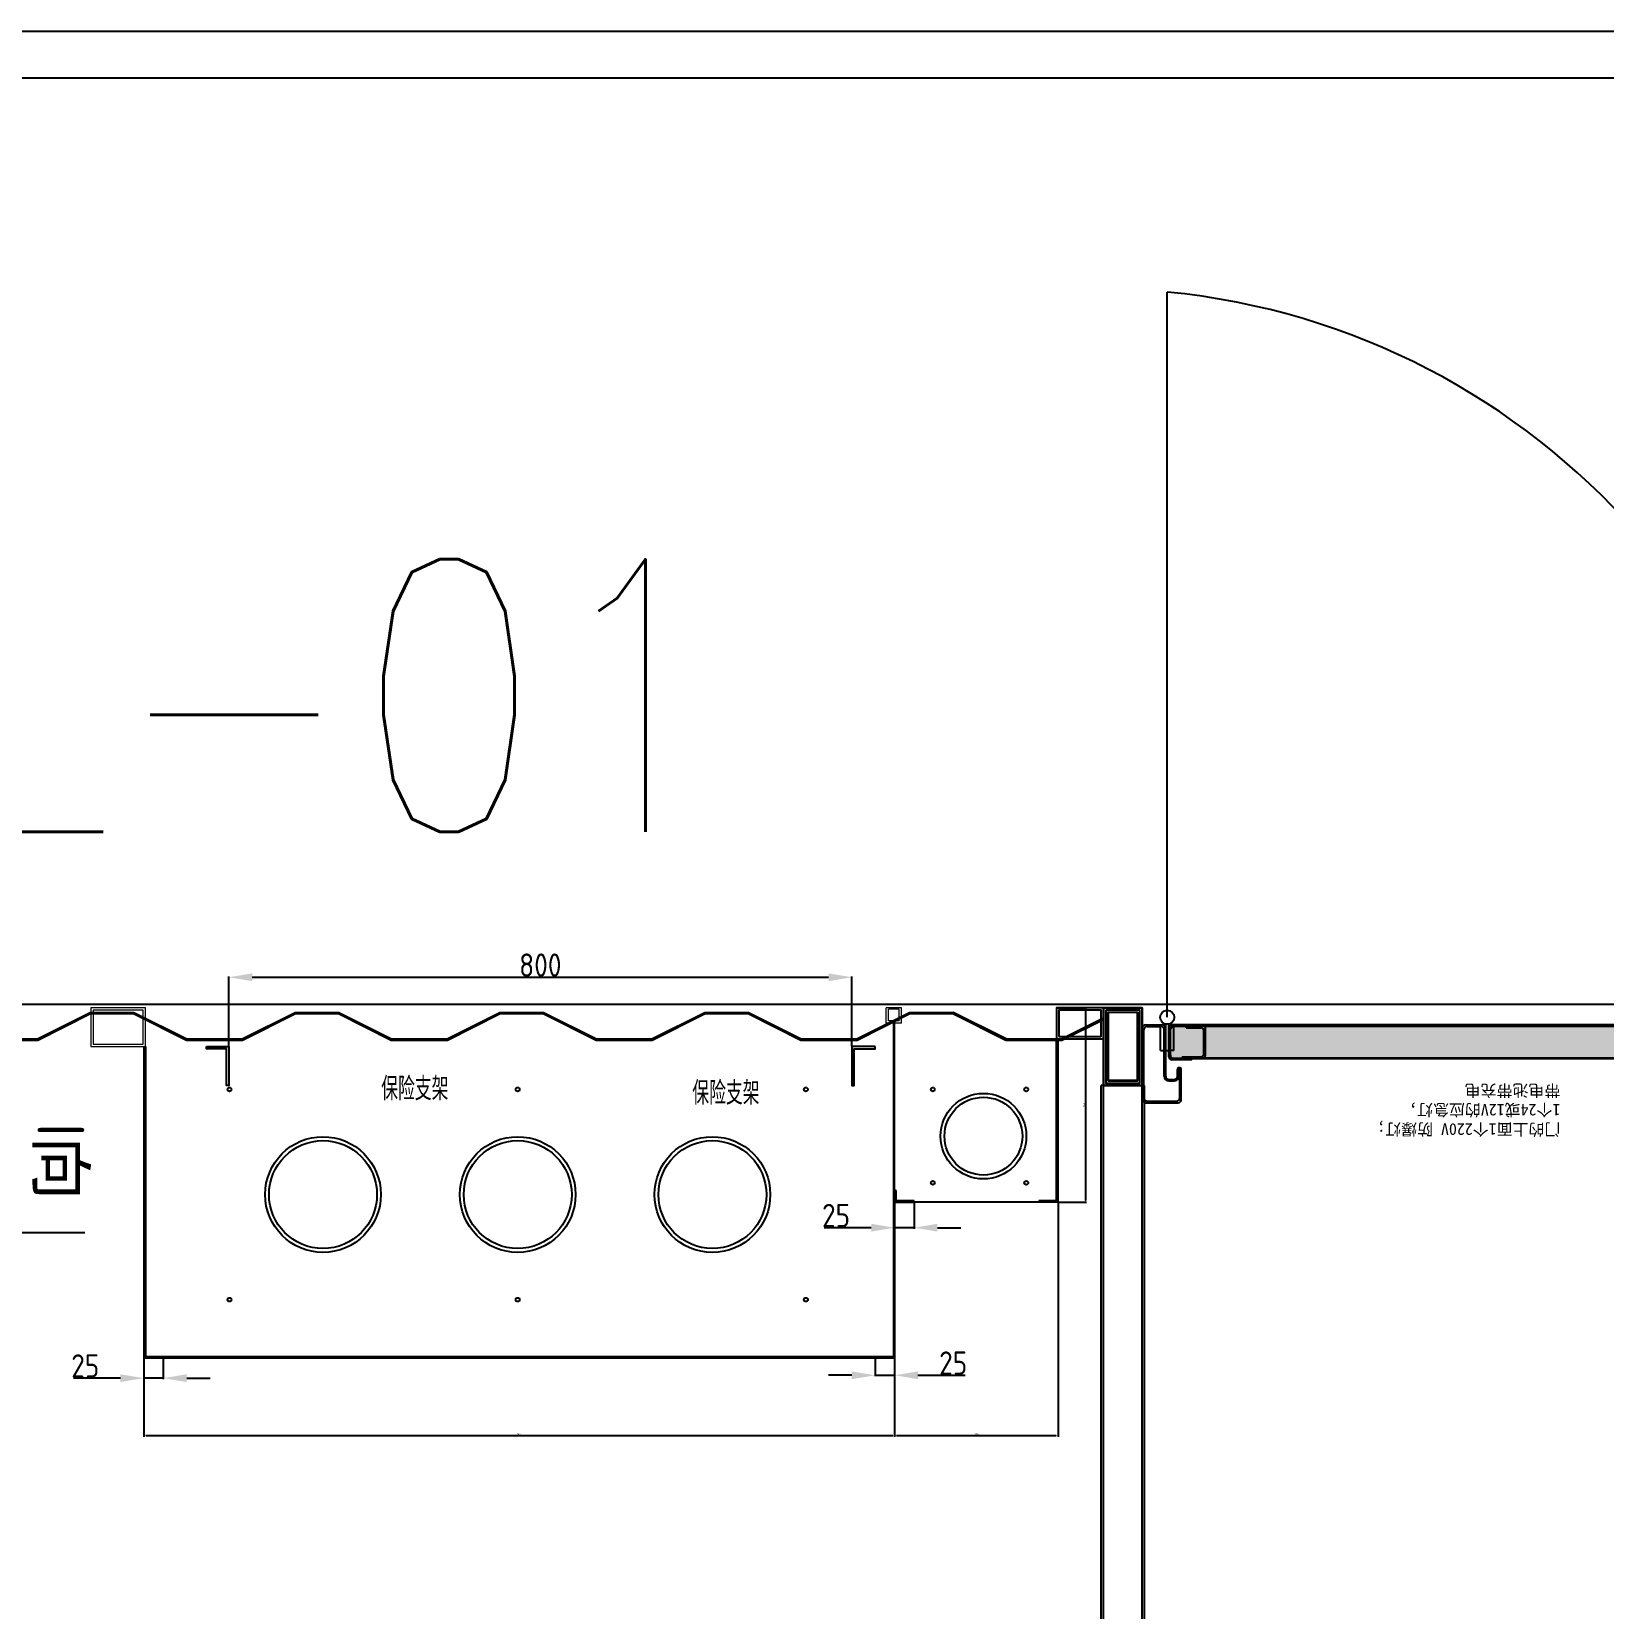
# Model space of a CAD drawing. Extents: x 758840 to 1108724, y -102573 to 143521.
# Drawn here: x 857236 to 859256, y 122005 to 124032 of the extents above; entities that cross this region are included whole.
import ezdxf

# ---------------------------------------------------------------- set-up
doc = ezdxf.new("R2010")
doc.units = 0
doc.header["$LTSCALE"] = 1000
doc.header["$MEASUREMENT"] = 0
for name, color, linetype, lineweight in [('GEN-DC 03', 8, 'Continuous', 0), ('GEN-DC Phantom', 8, 'Continuous', 15), ('GEN-DC 标注', 8, 'Continuous', 0), ('GEN-DC 细实线', 8, 'Continuous', 5)]:
    doc.layers.add(name, color=color, linetype=linetype, lineweight=lineweight)
for name, color, linetype in [('GEN-DC PARTLIST', 8, 'Continuous'), ('GEN-DC 虚线', 8, 'Continuous'), ('室外柴油发电-2层', 241, 'Continuous')]:
    doc.layers.add(name, color=color, linetype=linetype)
doc.styles.add('$0$ARCH-DC$0$STANDARD', font='gbenor.shx', dxfattribs={"bigfont": 'gbcbig.shx'})
doc.styles.add('平面图B$0$HZ', font='romans.shx', dxfattribs={"width": 0.8, "bigfont": 'gbcbig.shx'})
doc.dimstyles.new('$0$ARCH-DC$0$ISO-25', dxfattribs={"dimtxt": 2.5, "dimasz": 2.5, "dimexe": 1.25, "dimexo": 0.625, "dimtad": 1, "dimtxsty": '$0$ARCH-DC$0$STANDARD', "dimcen": 2.5, "dimadec": 0, "dimazin": 0, "dimtfac": 1, "dimtmove": 0, "dimatfit": 3, "dimfxl": 1, "dimarcsym": 0})

# ---------------------------------------------------------------- blocks, each defined once
blk = doc.blocks.new('*D522')
at = {"layer": 'Defpoints', "color": 0, "transparency": 16777216}
for p in [(8433485.6, -3627928.9), (8434449.6, -3627928.9), (8433485.6, -3628028.8)]:
    blk.add_point(p, dxfattribs=at)
at = {"layer": 'GEN-DC 标注', "color": 0, "lineweight": -2, "transparency": 16777216}
for p, q in [((8433485.6, -3627929.5), (8433485.6, -3628030.1)), ((8434449.6, -3627929.5), (8434449.6, -3628030.1)), ((8434447.1, -3628028.8), (8433488.1, -3628028.8))]:
    blk.add_line(p, q, dxfattribs=at)
at = {"layer": 'GEN-DC 标注', "color": 0, "transparency": 16777216}
for points in [[(8433488.1, -3628028.4), (8433488.1, -3628029.2), (8433485.6, -3628028.8)], [(8434447.1, -3628028.4), (8434447.1, -3628029.2), (8434449.6, -3628028.8)]]:
    blk.add_solid(points, dxfattribs=at)
at = {"layer": 'GEN-DC 标注', "color": 0, "transparency": 16777216, "insert": (8433967.6, -3628026.9), "char_height": 2.5, "attachment_point": 5, "style": '$0$ARCH-DC$0$STANDARD'}
blk.add_mtext('964', dxfattribs=at)
blk = doc.blocks.new('*D558')
at = {"layer": 'Defpoints', "color": 0, "transparency": 16777216}
for p in [(8433485.6, -3627928.9), (8433510.6, -3627928.9), (8433485.6, -3627954.8)]:
    blk.add_point(p, dxfattribs=at)
at = {"layer": 'GEN-DC 标注', "color": 0, "lineweight": -2, "transparency": 16777216}
for p, q in [((8433485.6, -3627929.5), (8433485.6, -3627956)), ((8433510.6, -3627929.5), (8433510.6, -3627956)), ((8433455.6, -3627954.8), (8433395.2, -3627954.8)), ((8433510.6, -3627954.8), (8433485.6, -3627954.8)), ((8433540.6, -3627954.8), (8433570.6, -3627954.8))]:
    blk.add_line(p, q, dxfattribs=at)
at = {"layer": 'GEN-DC 标注', "color": 0, "transparency": 16777216}
for points in [[(8433455.6, -3627949.8), (8433455.6, -3627959.8), (8433485.6, -3627954.8)], [(8433540.6, -3627949.8), (8433540.6, -3627959.8), (8433510.6, -3627954.8)]]:
    blk.add_solid(points, dxfattribs=at)
at = {"layer": 'GEN-DC 标注', "color": 0, "transparency": 16777216, "insert": (8433410.4, -3627939.1), "char_height": 30, "attachment_point": 5, "style": '$0$ARCH-DC$0$STANDARD'}
blk.add_mtext('25', dxfattribs=at)
blk = doc.blocks.new('*D559')
at = {"layer": 'Defpoints', "color": 0, "transparency": 16777216}
for p in [(8434424.6, -3627928.9), (8434449.6, -3627928.9), (8434449.6, -3627951.1)]:
    blk.add_point(p, dxfattribs=at)
at = {"layer": 'GEN-DC 标注', "color": 0, "lineweight": -2, "transparency": 16777216}
for p, q in [((8434424.6, -3627929.5), (8434424.6, -3627952.3)), ((8434449.6, -3627929.5), (8434449.6, -3627952.3)), ((8434394.6, -3627951.1), (8434364.6, -3627951.1)), ((8434424.6, -3627951.1), (8434449.6, -3627951.1)), ((8434479.6, -3627951.1), (8434540, -3627951.1))]:
    blk.add_line(p, q, dxfattribs=at)
at = {"layer": 'GEN-DC 标注', "color": 0, "transparency": 16777216}
for points in [[(8434394.6, -3627946.1), (8434394.6, -3627956.1), (8434424.6, -3627951.1)], [(8434479.6, -3627946.1), (8434479.6, -3627956.1), (8434449.6, -3627951.1)]]:
    blk.add_solid(points, dxfattribs=at)
at = {"layer": 'GEN-DC 标注', "color": 0, "transparency": 16777216, "insert": (8434524.8, -3627935.4), "char_height": 30, "attachment_point": 5, "style": '$0$ARCH-DC$0$STANDARD'}
blk.add_mtext('25', dxfattribs=at)
blk = doc.blocks.new('*D560')
at = {"layer": 'Defpoints', "color": 0, "transparency": 16777216}
for p in [(8434449.6, -3627728.9), (8434474.6, -3627728.9), (8434449.6, -3627761.5)]:
    blk.add_point(p, dxfattribs=at)
at = {"layer": 'GEN-DC 标注', "color": 0, "lineweight": -2, "transparency": 16777216}
for p, q in [((8434449.6, -3627729.5), (8434449.6, -3627762.8)), ((8434474.6, -3627729.5), (8434474.6, -3627762.8)), ((8434419.6, -3627761.5), (8434359.2, -3627761.5)), ((8434474.6, -3627761.5), (8434449.6, -3627761.5)), ((8434504.6, -3627761.5), (8434534.6, -3627761.5))]:
    blk.add_line(p, q, dxfattribs=at)
at = {"layer": 'GEN-DC 标注', "color": 0, "transparency": 16777216}
for points in [[(8434419.6, -3627756.5), (8434419.6, -3627766.5), (8434449.6, -3627761.5)], [(8434504.6, -3627756.5), (8434504.6, -3627766.5), (8434474.6, -3627761.5)]]:
    blk.add_solid(points, dxfattribs=at)
at = {"layer": 'GEN-DC 标注', "color": 0, "transparency": 16777216, "insert": (8434374.4, -3627745.9), "char_height": 30, "attachment_point": 5, "style": '$0$ARCH-DC$0$STANDARD'}
blk.add_mtext('25', dxfattribs=at)
blk = doc.blocks.new('*D523')
at = {"layer": 'Defpoints', "color": 0, "transparency": 16777216}
for p in [(8434449.6, -3627726.9), (8434659.6, -3627728.9), (8434449.6, -3628028.8)]:
    blk.add_point(p, dxfattribs=at)
at = {"layer": 'GEN-DC 标注', "color": 0, "lineweight": -2, "transparency": 16777216}
for p, q in [((8434449.6, -3627727.5), (8434449.6, -3628030.1)), ((8434659.6, -3627729.5), (8434659.6, -3628030.1)), ((8434657.1, -3628028.8), (8434452.1, -3628028.8))]:
    blk.add_line(p, q, dxfattribs=at)
at = {"layer": 'GEN-DC 标注', "color": 0, "transparency": 16777216}
for points in [[(8434452.1, -3628028.4), (8434452.1, -3628029.2), (8434449.6, -3628028.8)], [(8434657.1, -3628028.4), (8434657.1, -3628029.2), (8434659.6, -3628028.8)]]:
    blk.add_solid(points, dxfattribs=at)
at = {"layer": 'GEN-DC 标注', "color": 0, "transparency": 16777216, "insert": (8434554.6, -3628026.9), "char_height": 2.5, "attachment_point": 5, "style": '$0$ARCH-DC$0$STANDARD'}
blk.add_mtext('210', dxfattribs=at)
blk = doc.blocks.new('*D542')
at = {"color": 0, "lineweight": -2, "transparency": 16777216}
for p, q in [((8434658.2, -3627478.9), (8434696.1, -3627478.9)), ((8434694.9, -3627726.4), (8434694.9, -3627481.4)), ((8434660.2, -3627728.9), (8434696.1, -3627728.9))]:
    blk.add_line(p, q, dxfattribs=at)
at = {"color": 0, "transparency": 16777216}
for points in [[(8434694.5, -3627481.4), (8434695.3, -3627481.4), (8434694.9, -3627478.9)], [(8434694.5, -3627726.4), (8434695.3, -3627726.4), (8434694.9, -3627728.9)]]:
    blk.add_solid(points, dxfattribs=at)
at = {"layer": 'Defpoints', "color": 0, "transparency": 16777216}
for p in [(8434657.6, -3627478.9), (8434694.9, -3627478.9), (8434659.6, -3627728.9)]:
    blk.add_point(p, dxfattribs=at)
at = {"color": 0, "transparency": 16777216, "insert": (8434693, -3627603.9), "char_height": 2.5, "attachment_point": 5, "rotation": 90, "style": '$0$ARCH-DC$0$STANDARD'}
blk.add_mtext('250', dxfattribs=at)
blk = doc.blocks.new('*D548')
at = {"layer": 'Defpoints', "color": 0, "transparency": 16777216}
for p in [(8434394.7, -3627439.8), (8433594.7, -3627528.9), (8434394.7, -3627528.9)]:
    blk.add_point(p, dxfattribs=at)
at = {"layer": 'GEN-DC 标注', "color": 0, "lineweight": -2, "transparency": 16777216}
for p, q in [((8433594.7, -3627528.3), (8433594.7, -3627438.6)), ((8433624.7, -3627439.8), (8434364.7, -3627439.8)), ((8434394.7, -3627528.3), (8434394.7, -3627438.6))]:
    blk.add_line(p, q, dxfattribs=at)
at = {"layer": 'GEN-DC 标注', "color": 0, "transparency": 16777216}
for points in [[(8433624.7, -3627434.8), (8433624.7, -3627444.8), (8433594.7, -3627439.8)], [(8434364.7, -3627434.8), (8434364.7, -3627444.8), (8434394.7, -3627439.8)]]:
    blk.add_solid(points, dxfattribs=at)
at = {"layer": 'GEN-DC 标注', "color": 0, "transparency": 16777216, "insert": (8433994.7, -3627424.2), "char_height": 30, "attachment_point": 5, "style": '$0$ARCH-DC$0$STANDARD'}
blk.add_mtext('800', dxfattribs=at)
blk = doc.blocks.new('$0$ARCH-DC$0$侧检修门')
at = {"layer": 'GEN-DC Phantom'}
h = blk.add_hatch(dxfattribs=at)
h.set_pattern_fill('AR-RSHKE', color=256, style=0)
h.set_pattern_definition([(7e-15, (5329.214, 23746.666), (25.5, 12), [6, -5, 7, -3, 9, -4]), (7e-15, (5335.214, 23747.166), (25.5, 12), [5, -19, 4, -6]), (7e-15, (5347.214, 23745.916), (25.5, 12), [3, -31]), (90, (5329.214, 23746.666), (-8.5, 12), [11.5, -36.5]), (90, (5335.214, 23746.666), (-8.5, 12), [11.25, -36.75]), (90, (5340.214, 23746.666), (-8.5, 12), [10.5, -37.5]), (90, (5347.214, 23745.916), (-8.5, 12), [11.5, -36.5]), (90, (5350.214, 23745.916), (-8.5, 12), [11.5, -36.5]), (90, (5359.214, 23746.666), (-8.5, 12), [11, -37])])
edge = h.paths.add_edge_path()
edge.add_line((14893.1, 10044.8), (14893.1, 10085.8))
edge.add_line((14893.1, 10085.8), (14109.7, 10085.8))
edge.add_arc((14109.7, 10081.8), 4, 0, 90, ccw=False)
edge.add_line((14113.7, 10081.8), (14113.7, 10044.8))
edge.add_line((14113.7, 10044.8), (14893.1, 10044.8))
for p, q in [((14029.1, 10046.8), (14029.1, 10138.8)), ((14897.1, 10033.1), (14897.1, 9101.4))]:
    blk.add_line(p, q)
for points in [[(14029.1, 10022.8), (14029.1, 10122.8), (13979.1, 10122.8), (13979.1, 10022.8)], [(14023.1, 10028.8), (14023.1, 10116.8), (13985.1, 10116.8), (13985.1, 10028.8)], [(14979.1, 10020.8), (14979.1, 10120.8), (14929.1, 10120.8), (14929.1, 10020.8)], [(14929.1, 10020.8), (14929.1, 10120.8), (14979.1, 10120.8), (14979.1, 10020.8)], [(14973.1, 10026.8), (14973.1, 10114.8), (14935.1, 10114.8), (14935.1, 10026.8)], [(14935.1, 10026.4), (14935.1, 10114.4), (14973.1, 10114.4), (14973.1, 10026.4)]]:
    blk.add_lwpolyline(points, close=True)
blk.add_arc((14987, 10018.9), 921.9, 178.5138, 264.4003)
at = {"layer": 'GEN-DC PARTLIST'}
for p, q in [((14031.1, 10136.8), (14031.1, 10048.8)), ((14033.1, 10142.8), (14075.1, 10142.8)), ((14035.1, 10140.8), (14073.1, 10140.8)), ((14077.1, 10136.8), (14077.1, 10100.3)), ((14079.1, 10138.8), (14079.1, 10100.3)), ((14879.1, 10138.8), (14879.1, 10100.3)), ((14881.1, 10136.8), (14881.1, 10100.3)), ((14925.1, 10142.8), (14883.1, 10142.8)), ((14923.1, 10140.8), (14885.1, 10140.8)), ((14927.1, 10136.8), (14927.1, 10048.8)), ((14929.1, 10138.8), (14929.1, 10046.8)), ((14031.1, 10121.5), (14029.1, 10121.5)), ((14063.1, 10114.8), (14070.1, 10114.8)), ((14895.1, 10114.8), (14888.1, 10114.8)), ((14927.1, 10121.5), (14929.1, 10121.5)), ((14057.1, 10108.8), (14057.1, 10048.8)), ((14059.1, 10108.8), (14059.1, 10046.8)), ((14063.1, 10112.8), (14070.1, 10112.8)), ((14074.1, 10108.8), (14074.1, 10100.3)), ((14076.1, 10108.8), (14076.1, 10100.3)), ((14882.1, 10108.8), (14882.1, 10100.3)), ((14884.1, 10108.8), (14884.1, 10100.3)), ((14895.1, 10112.8), (14888.1, 10112.8)), ((14899.1, 10108.8), (14899.1, 10046.8)), ((14901.1, 10108.8), (14901.1, 10048.8)), ((14065.5, 10083.8), (14065.5, 10046.8)), ((14067.5, 10081.8), (14067.5, 10048.8)), ((14069.5, 10087.8), (14095.9, 10087.8)), ((14070.9, 10086.6), (14865.7, 10086.6)), ((14071.5, 10085.8), (14095.9, 10085.8)), ((14083.7, 10085.8), (14109.7, 10085.8)), ((14083.7, 10083.8), (14083.7, 10085.8)), ((14083.7, 10083.8), (14107.7, 10083.8)), ((14084.7, 10085.8), (14851.9, 10085.8)), ((14095.9, 10087.8), (14095.9, 10085.8)), ((14111.7, 10079.8), (14111.7, 10050.8)), ((14113.7, 10085.8), (14113.7, 10044.8)), ((14847.9, 10081.8), (14847.9, 10044.8)), ((14849.9, 10075.8), (14847.9, 10075.8)), ((14849.9, 10079.8), (14849.9, 10050.8)), ((14877.9, 10085.8), (14851.9, 10085.8)), ((14877.9, 10083.8), (14853.9, 10083.8)), ((14865.7, 10087.8), (14865.7, 10085.8)), ((14865.7, 10087.8), (14891.1, 10087.8)), ((14889.1, 10085.8), (14865.7, 10085.8)), ((14877.9, 10083.8), (14877.9, 10085.8)), ((14888.6, 10075.8), (14888.6, 10044.8)), ((14888.6, 10075.8), (14893.1, 10075.8)), ((14893.1, 10081.8), (14893.1, 10047.8)), ((14895.1, 10083.8), (14895.1, 10046.8)), ((14899.1, 10075.8), (14895.1, 10075.8)), ((14895.1, 10075.8), (14895.1, 10041.8)), ((14899.1, 10075.8), (14899.1, 10041.8)), ((14905.6, 10075.8), (14901.1, 10075.8)), ((14905.6, 10075.8), (14905.6, 10044.8)), ((14031.1, 10054.1), (14029.1, 10054.1)), ((14927.1, 10064.1), (14929.1, 10064.1)), ((14033.1, 10042.8), (14055.1, 10042.8)), ((14035.1, 10044.8), (14053.1, 10044.8)), ((14044.5, 10042.8), (14891.1, 10042.8)), ((14046.5, 10044.8), (14890.1, 10044.8)), ((14088.7, 10044.8), (14088.7, 10046.8)), ((14088.7, 10046.8), (14107.7, 10046.8)), ((14103.7, 10044.8), (14088.7, 10044.8)), ((14849.9, 10051), (14847.9, 10051)), ((14872.9, 10046.8), (14853.9, 10046.8)), ((14857.9, 10044.8), (14872.9, 10044.8)), ((14872.9, 10044.8), (14872.9, 10046.8)), ((14893.1, 10047.8), (14890.2, 10044.8)), ((14925.1, 10042.8), (14903.1, 10042.8)), ((14923.1, 10044.8), (14905.1, 10044.8))]:
    blk.add_line(p, q, dxfattribs=at)
blk.add_circle((14897.1, 10033.1), 9, dxfattribs=at)
for centre, radius, start, end in [((14033.1, 10138.8), 4, 90, 180), ((14035.1, 10136.8), 4, 90, 180), ((14073.1, 10136.8), 4, 0, 90), ((14075.1, 10138.8), 4, 0, 90), ((14883.1, 10138.8), 4, 90, 180), ((14885.1, 10136.8), 4, 90, 180), ((14923.1, 10136.8), 4, 0, 90), ((14925.1, 10138.8), 4, 0, 90), ((14063.1, 10108.8), 6, 90, 180), ((14070.1, 10108.8), 6, 0, 90), ((14888.1, 10108.8), 6, 90, 180), ((14895.1, 10108.8), 6, 0, 90), ((14063.1, 10108.8), 4, 90, 180), ((14070.1, 10108.8), 4, 0, 90), ((14076.6, 10100.3), 2.5, 180, 0), ((14076.6, 10100.3), 0.5, 180, 0), ((14881.6, 10100.3), 2.5, 180, 0), ((14881.6, 10100.3), 0.5, 180, 0), ((14888.1, 10108.8), 4, 90, 180), ((14895.1, 10108.8), 4, 0, 90), ((14069.5, 10083.8), 4, 90, 180), ((14071.5, 10081.8), 4, 90, 180), ((14107.7, 10079.8), 4, 0, 90), ((14109.7, 10081.8), 4, 0, 90), ((14851.9, 10081.8), 4, 90, 180), ((14853.9, 10079.8), 4, 90, 180), ((14889.1, 10081.8), 4, 0, 90), ((14891.1, 10083.8), 4, 0, 90), ((14033.1, 10046.8), 4, 180, 270), ((14035.1, 10048.8), 4, 180, 270), ((14053.1, 10048.8), 4, 270, 0), ((14055.1, 10046.8), 4, 270, 0), ((14069.5, 10046.8), 4, 180, 270), ((14071.5, 10048.8), 4, 180, 270), ((14107.7, 10050.8), 4, 270, 0), ((14853.9, 10050.8), 4, 180, 270), ((14890.1, 10047.8), 3, 270, 0), ((14891.1, 10046.8), 4, 270, 0), ((14903.1, 10046.8), 4, 180, 270), ((14905.1, 10048.8), 4, 180, 270), ((14923.1, 10048.8), 4, 270, 0), ((14925.1, 10046.8), 4, 270, 0)]:
    blk.add_arc(centre, radius, start, end, dxfattribs=at)
at = {"color": 0, "insert": (14392.3, 10184.5), "char_height": 15, "width": 2856.899, "attachment_point": 1, "style": '$0$ARCH-DC$0$STANDARD'}
blk.add_mtext('{\\fSimSun|b0|i0|c134|p2;\\C3;门的上面1个220V 防爆灯;\\P1个24或12V的应急灯，\\P带电池带充电}', dxfattribs=at)
blk = doc.blocks.new('柴发假负载')
for p, q in [((8433348.859, -3627518.904), (8433416.859, -3627484.904)), ((8433417.331, -3627486.904), (8433349.331, -3627520.904)), ((8433416.859, -3627484.904), (8433472.804, -3627484.904)), ((8433472.331, -3627486.904), (8433417.331, -3627486.904)), ((8433540.331, -3627520.904), (8433472.331, -3627486.904)), ((8433472.804, -3627484.904), (8433540.804, -3627518.904)), ((8433611.859, -3627518.904), (8433679.859, -3627484.904)), ((8433680.331, -3627486.904), (8433612.331, -3627520.904)), ((8433679.859, -3627484.904), (8433735.804, -3627484.904)), ((8433735.331, -3627486.904), (8433680.331, -3627486.904)), ((8433803.331, -3627520.904), (8433735.331, -3627486.904)), ((8433735.804, -3627484.904), (8433803.804, -3627518.904)), ((8433874.859, -3627518.904), (8433942.859, -3627484.904)), ((8433943.331, -3627486.904), (8433875.331, -3627520.904)), ((8433942.859, -3627484.904), (8433998.804, -3627484.904)), ((8433998.331, -3627486.904), (8433943.331, -3627486.904)), ((8434066.331, -3627520.904), (8433998.331, -3627486.904)), ((8433998.804, -3627484.904), (8434066.804, -3627518.904)), ((8434137.859, -3627518.904), (8434205.859, -3627484.904)), ((8434206.331, -3627486.904), (8434138.331, -3627520.904)), ((8434205.859, -3627484.904), (8434261.804, -3627484.904)), ((8434261.331, -3627486.904), (8434206.331, -3627486.904)), ((8434329.331, -3627520.904), (8434261.331, -3627486.904)), ((8434261.804, -3627484.904), (8434329.804, -3627518.904)), ((8434400.859, -3627518.904), (8434468.859, -3627484.904)), ((8434469.331, -3627486.904), (8434401.331, -3627520.904)), ((8434468.859, -3627484.904), (8434524.804, -3627484.904)), ((8434524.331, -3627486.904), (8434469.331, -3627486.904)), ((8434592.331, -3627520.904), (8434524.331, -3627486.904)), ((8434592.804, -3627518.904), (8434524.804, -3627484.904)), ((8434663.859, -3627518.904), (8434717.612, -3627492.027)), ((8434717.612, -3627494.263), (8434664.331, -3627520.904)), ((8434717.612, -3630370.904), (8434717.612, -3627478.904)), ((8434767.612, -3630370.904), (8434767.612, -3627478.904)), ((8433349.331, -3627520.904), (8433277.331, -3627520.904)), ((8433277.804, -3627518.904), (8433348.859, -3627518.904)), ((8433485.612, -3627528.904), (8433485.612, -3627928.904)), ((8433612.331, -3627520.904), (8433540.331, -3627520.904)), ((8433540.804, -3627518.904), (8433611.859, -3627518.904)), ((8433875.331, -3627520.904), (8433803.331, -3627520.904)), ((8433803.804, -3627518.904), (8433874.859, -3627518.904)), ((8434138.331, -3627520.904), (8434066.331, -3627520.904)), ((8434066.804, -3627518.904), (8434137.859, -3627518.904)), ((8434401.331, -3627520.904), (8434329.331, -3627520.904)), ((8434329.804, -3627518.904), (8434400.859, -3627518.904)), ((8434664.331, -3627520.904), (8434592.331, -3627520.904)), ((8434592.804, -3627518.904), (8434663.859, -3627518.904)), ((8434714.612, -3630370.904), (8434714.612, -3627578.904)), ((8434717.612, -3627578.904), (8434714.612, -3627578.904)), ((8434767.612, -3627578.904), (8434770.612, -3627578.904)), ((8434770.612, -3630370.904), (8434770.612, -3627578.904)), ((8434451.612, -3627713.905), (8434449.612, -3627713.905)), ((8434451.612, -3627726.905), (8434451.612, -3627713.905)), ((8434449.612, -3627728.905), (8434474.612, -3627728.905)), ((8434659.612, -3627728.905), (8434449.612, -3627728.905)), ((8434474.612, -3627726.905), (8434451.612, -3627726.905)), ((8434474.612, -3627728.905), (8434474.612, -3627726.905)), ((8434657.612, -3627726.905), (8434634.612, -3627726.905)), ((8434634.612, -3627726.905), (8434634.612, -3627728.905)), ((8434449.612, -3627741.905), (8434449.612, -3627928.904)), ((8434449.612, -3627928.904), (8433485.612, -3627928.904))]:
    blk.add_line(p, q)
at = {"ltscale": 0.1}
for p, q in [((8434657.612, -3627726.905), (8434657.612, -3627518.904)), ((8434659.612, -3627728.905), (8434659.612, -3627518.904))]:
    blk.add_line(p, q, dxfattribs=at)
blk.add_lwpolyline([(8434717.612, -3627578.904), (8434717.612, -3627478.904), (8434767.612, -3627478.904), (8434767.612, -3627578.904)], close=True)
at = {"color": 2}
for points in [[(8433566.16, -3627528.904), (8433594.66, -3627528.904), (8433594.66, -3627578.904), (8433591.66, -3627578.904), (8433591.66, -3627531.904), (8433566.16, -3627531.904), (8433566.16, -3627528.904)], [(8434424.66, -3627528.904), (8434394.66, -3627528.904), (8434394.66, -3627578.904), (8434397.66, -3627578.904), (8434397.66, -3627531.904), (8434424.66, -3627531.904), (8434424.66, -3627528.904)]]:
    blk.add_lwpolyline(points, dxfattribs=at)
at = {"color": 7, "linetype": 'Continuous', "lineweight": 25}
for centre, radius in [((8433595.637, -3627583.904), 2.5), ((8433965.637, -3627583.904), 2.5), ((8434335.637, -3627583.904), 2.5), ((8434498.612, -3627583.905), 2.5), ((8434563.612, -3627643.905), 55), ((8434563.612, -3627643.905), 50), ((8434618.612, -3627583.905), 2.5), ((8433715.637, -3627718.904), 74.291), ((8433715.637, -3627718.904), 69.291), ((8433965.637, -3627718.904), 74.291), ((8433965.637, -3627718.904), 69.291), ((8434215.637, -3627718.904), 74.291), ((8434215.637, -3627718.904), 69.291), ((8434498.612, -3627703.905), 2.5), ((8434618.612, -3627703.905), 2.5), ((8433595.637, -3627853.904), 2.5), ((8433965.637, -3627853.904), 2.5), ((8434335.637, -3627853.904), 2.5)]:
    blk.add_circle(centre, radius, dxfattribs=at)
at = {"layer": 'GEN-DC 03'}
for p, q in [((8434438.562, -3627498.904), (8434438.562, -3627478.904)), ((8434458.562, -3627478.904), (8434438.562, -3627478.904)), ((8434441.562, -3627495.904), (8434441.562, -3627480.904)), ((8434455.562, -3627480.904), (8434441.562, -3627480.904)), ((8434455.562, -3627495.904), (8434441.562, -3627495.904)), ((8434455.562, -3627495.904), (8434455.562, -3627480.904)), ((8434458.562, -3627498.904), (8434458.562, -3627478.904)), ((8434458.562, -3627498.904), (8434438.562, -3627498.904)), ((8434447.612, -3627498.904), (8434447.612, -3627927.404)), ((8434449.612, -3627498.904), (8434449.612, -3627928.904))]:
    blk.add_line(p, q, dxfattribs=at)
for points in [[(8433487.612, -3627478.904), (8433417.612, -3627478.904), (8433417.612, -3627528.904), (8433487.612, -3627528.904)], [(8433484.612, -3627481.904), (8433420.612, -3627481.904), (8433420.612, -3627525.904), (8433484.612, -3627525.904)]]:
    blk.add_lwpolyline(points, close=True, dxfattribs=at)
at = {"layer": 'GEN-DC 细实线'}
blk.add_lwpolyline([(8428582.482, -3627474.904), (8441582.482, -3627474.904), (8441582.482, -3630474.904), (8428582.482, -3630474.904)], close=True, dxfattribs=at)
at = {"layer": 'GEN-DC 虚线'}
for p, q in [((8433487.612, -3627528.904), (8433487.612, -3627927.404)), ((8434447.612, -3627927.404), (8433487.612, -3627927.404)), ((8433510.612, -3627927.404), (8433510.612, -3627928.904))]:
    blk.add_line(p, q, dxfattribs=at)
at = {"layer": 'GEN-DC 虚线', "ltscale": 0.1}
blk.add_line((8434424.612, -3627928.904), (8434424.612, -3627927.404), dxfattribs=at)
at = {"layer": 'GEN-DC 虚线'}
for points in [[(8434657.612, -3627518.904), (8434717.612, -3627518.904), (8434717.612, -3627478.904), (8434657.612, -3627478.904)], [(8434660.612, -3627515.904), (8434714.612, -3627515.904), (8434714.612, -3627481.904), (8434660.612, -3627481.904)], [(8434720.612, -3627481.904), (8434720.612, -3627575.904), (8434764.612, -3627575.904), (8434764.612, -3627481.904)]]:
    blk.add_lwpolyline(points, close=True, dxfattribs=at)
at = {"rotation": 180}
blk.add_blockref('$0$ARCH-DC$0$侧检修门', (8449696.702, -3617458.132), dxfattribs=at)
at = {"color": 3, "char_height": 30, "attachment_point": 9, "style": '$0$ARCH-DC$0$STANDARD'}
for insert in [(8433876.693, -3627598.043), (8434276.165, -3627603.557)]:
    blk.add_mtext('保险支架', dxfattribs=dict(at, insert=insert))
at = {"layer": 'GEN-DC 标注', "ltscale": 0.1, "insert": (8433342.555, -3627726.066), "char_height": 60, "width": 178.8631, "attachment_point": 9, "rotation": 270, "style": '$0$ARCH-DC$0$STANDARD'}
blk.add_mtext('I{\\fSimSun|b0|i0|c134|p2;向}', dxfattribs=at)
dim = blk.add_linear_dim(base=(8434694.892, -3627478.904), p1=(8434659.612, -3627728.905), p2=(8434657.612, -3627478.904), angle=270, dimstyle='$0$ARCH-DC$0$ISO-25')
dim.commit()
dim.dimension.update_dxf_attribs({"geometry": '*D542', "text_midpoint": (8434693.017, -3627603.904)})
at = {"layer": 'GEN-DC 标注'}
dim = blk.add_linear_dim(base=(8434394.66, -3627439.804), p1=(8433594.66, -3627528.904), p2=(8434394.66, -3627528.904), dimstyle='$0$ARCH-DC$0$ISO-25', override={"dimtxt": 30, "dimasz": 30}, dxfattribs=at)
dim.commit()
dim.dimension.update_dxf_attribs({"geometry": '*D548', "text_midpoint": (8433994.66, -3627424.179)})
for base, p1, p2, picture, middle in [((8434449.612, -3627761.539), (8434474.612, -3627728.905), (8434449.612, -3627728.905), '*D560', (8434374.401, -3627745.914)), ((8433485.612, -3627954.754), (8433510.612, -3627928.904), (8433485.612, -3627928.904), '*D558', (8433410.401, -3627939.129)), ((8434449.612, -3627951.065), (8434424.612, -3627928.904), (8434449.612, -3627928.904), '*D559', (8434524.822, -3627935.44))]:
    dim = blk.add_linear_dim(base=base, p1=p1, p2=p2, angle=180, dimstyle='$0$ARCH-DC$0$ISO-25', override={"dimtxt": 30, "dimasz": 30}, dxfattribs=at)
    dim.commit()
    dim.dimension.update_dxf_attribs({"geometry": picture, "text_midpoint": middle})
for base, p1, p2, picture, middle in [((8434449.612, -3628028.812), (8434659.612, -3627728.905), (8434449.612, -3627726.905), '*D523', (8434554.612, -3628026.937)), ((8433485.612, -3628028.812), (8434449.612, -3627928.904), (8433485.612, -3627928.904), '*D522', (8433967.612, -3628026.937))]:
    dim = blk.add_linear_dim(base=base, p1=p1, p2=p2, angle=180, dimstyle='$0$ARCH-DC$0$ISO-25', dxfattribs=at)
    dim.commit()
    dim.dimension.update_dxf_attribs({"geometry": picture, "text_midpoint": middle})
at = {"layer": 'GEN-DC 标注', "lineweight": 0, "ltscale": 0.1}
blk.add_leader([(8433409.811, -3627768.032), (8433255.81, -3627768.032)], dimstyle='$0$ARCH-DC$0$ISO-25', dxfattribs=at)

msp = doc.modelspace()

# ---------------------------------------------------------------- linework, layer by layer
at = {"layer": '室外柴油发电-2层'}
msp.add_lwpolyline([(869327.49, 124031.98), (802327.49, 124031.98), (802327.49, 118031.98), (869327.49, 118031.98)], close=True, dxfattribs=at)
at = {"layer": '室外柴油发电-2层', "linetype": 'ByBlock', "lineweight": -2}
msp.add_lwpolyline([(866917.49, 119931.99), (866917.49, 123971.99), (802537.49, 123971.99), (802537.49, 118591.99), (866977.49, 118591.99)], dxfattribs=at)
at = {"layer": '室外柴油发电-2层', "linetype": 'ByBlock', "lineweight": -3}
msp.add_lwpolyline([(852477.49, 119781.99), (865477.49, 119781.99), (865477.49, 122781.99), (852477.49, 122781.99)], close=True, dxfattribs=at)

# ---------------------------------------------------------------- block references
at = {"layer": '室外柴油发电-2层'}
msp.add_blockref('柴发假负载', (-7576105, 3750256.89), dxfattribs=at)

# ---------------------------------------------------------------- texts
at = {"layer": '室外柴油发电-2层', "color": 1, "style": '平面图B$0$HZ', "width": 0.8}
msp.add_text('BD4-GYD0101-HVTL-01', height=350, dxfattribs=at).set_placement((853416.53, 123004.03))

doc.saveas('drawing.dxf')
